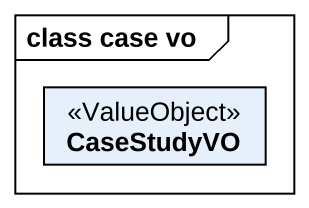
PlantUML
@startuml
mainframe class case vo
hide circle
hide empty members
class CaseStudyVO <<ValueObject>>
@enduml
